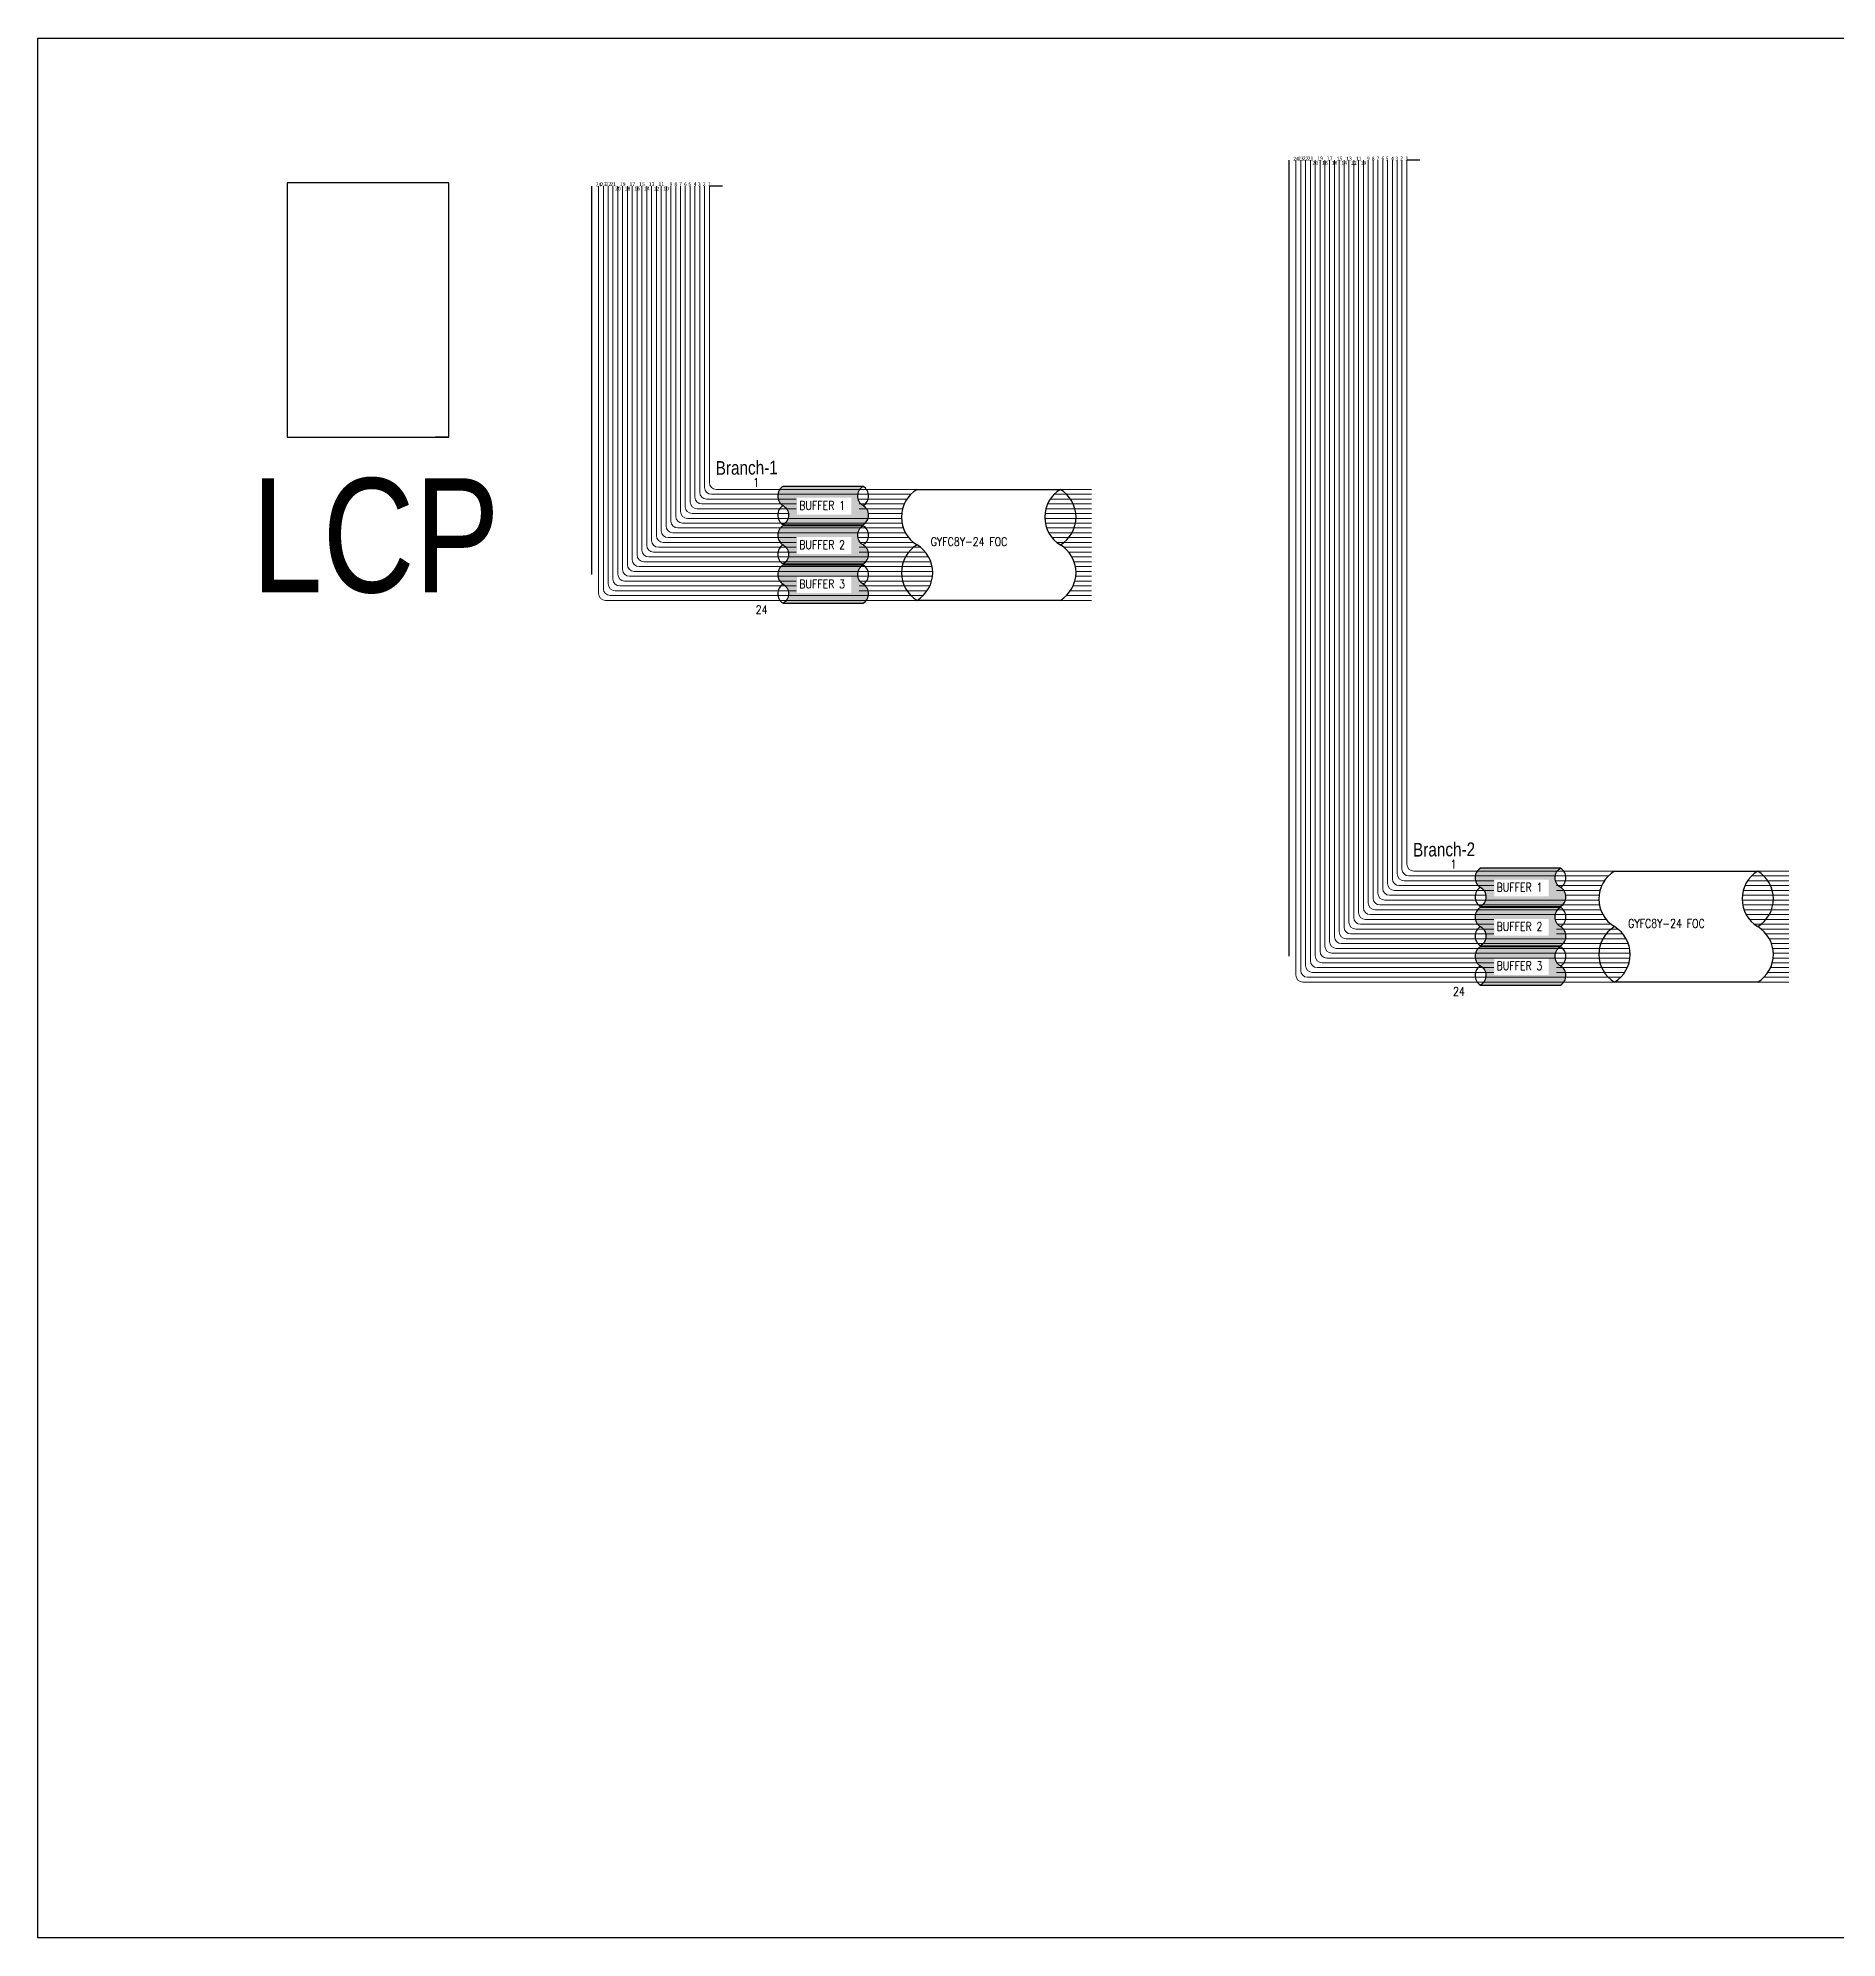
# Model space of a CAD drawing. Extents: x -663610 to -207124, y 70878 to 297551.
# Drawn here: x -250260 to -249471, y 80991 to 81823 of the extents above; entities that cross this region are included whole.
import ezdxf
from ezdxf.enums import TextEntityAlignment as Align

# ---------------------------------------------------------------- set-up
doc = ezdxf.new("R2010")
doc.units = 0
doc.header["$LTSCALE"] = 0.3
doc.layers.get('0').update_dxf_attribs({"linetype": 'CONTINUOUS'})
for name, color, linetype in [('BASEMAP', 7, 'CONTINUOUS'), ('Fiber Distribution', 7, 'CONTINUOUS'), ('Layer-assistant', 1, 'CONTINUOUS'), ('Main or Branch', 7, 'CONTINUOUS'), ('Network.conf-1', 50, 'CONTINUOUS')]:
    doc.layers.add(name, color=color, linetype=linetype)
doc.styles.add('Mark', font='arial.ttf', dxfattribs={"width": 0.8, "height": 2.5})
doc.styles.add('ROMANS', font='ROMANS.SHX', dxfattribs={"width": 0.8, "height": 2})
doc.styles.add('仿宋', font='', dxfattribs={"width": 0.9})
doc.styles.get('仿宋').set_extended_font_data('FangSong_GB2312')

msp = doc.modelspace()

# ---------------------------------------------------------------- hatches: boundary and pattern name
h = msp.add_hatch(color=256)
h.dxf.hatch_style = 1
h.set_gradient(color1=(0, 0, 255), rotation=90, one_color=1, tint=1, name='INVCYLINDER')
h.paths.add_polyline_path([(-249898.03, 81618.13, -0.563896), (-249898.03, 81626.5), (-249933.08, 81626.5, 0.563896), (-249933.08, 81618.13, -0.567332), (-249933.13, 81609.73), (-249898.03, 81609.73, 0.56214)])
h.paths.add_polyline_path([(-249903.26, 81614.17), (-249927.05, 81614.17), (-249927.05, 81621.52), (-249903.26, 81621.52)], flags=16)
h.paths.add_polyline_path([(-249927, 81615.33), (-249903.94, 81615.33), (-249903.94, 81621), (-249927, 81621)], flags=8)
h = msp.add_hatch(color=256)
h.dxf.hatch_style = 1
h.set_gradient(color1=(255, 127, 0), rotation=90, one_color=1, tint=1, name='INVCYLINDER')
h.paths.add_polyline_path([(-249898.03, 81600.92, -0.563896), (-249898.03, 81609.29), (-249933.08, 81609.29, 0.563896), (-249933.08, 81600.92, -0.567332), (-249933.13, 81592.53), (-249898.03, 81592.53, 0.56214)])
h.paths.add_polyline_path([(-249903.26, 81596.96), (-249927.05, 81596.96), (-249927.05, 81604.31), (-249903.26, 81604.31)], flags=16)
h.paths.add_polyline_path([(-249927, 81598.12), (-249903.94, 81598.12), (-249903.94, 81603.79), (-249927, 81603.79)], flags=8)
h = msp.add_hatch(color=256)
h.dxf.hatch_style = 1
h.set_gradient(color1=(0, 255, 0), rotation=90, one_color=1, tint=1, name='INVCYLINDER')
h.paths.add_polyline_path([(-249898.03, 81583.73, -0.563896), (-249898.03, 81592.1), (-249933.08, 81592.1, 0.563896), (-249933.08, 81583.73, -0.567332), (-249933.13, 81575.34), (-249898.03, 81575.34, 0.56214)])
h.paths.add_polyline_path([(-249903.26, 81579.78), (-249927.05, 81579.78), (-249927.05, 81587.13), (-249903.26, 81587.13)], flags=16)
h.paths.add_polyline_path([(-249927, 81580.93), (-249903.94, 81580.93), (-249903.94, 81586.6), (-249927, 81586.6)], flags=8)
h = msp.add_hatch(color=256)
h.dxf.hatch_style = 1
h.set_gradient(color1=(0, 0, 255), rotation=90, one_color=1, tint=1, name='INVCYLINDER')
h.paths.add_polyline_path([(-249592.47, 81450.89, -0.563896), (-249592.47, 81459.26), (-249627.52, 81459.26, 0.563896), (-249627.52, 81450.89, -0.567332), (-249627.56, 81442.49), (-249592.47, 81442.49, 0.56214)])
h.paths.add_polyline_path([(-249597.69, 81446.93), (-249621.48, 81446.93), (-249621.48, 81454.28), (-249597.69, 81454.28)], flags=16)
h.paths.add_polyline_path([(-249621.43, 81448.09), (-249598.37, 81448.09), (-249598.37, 81453.76), (-249621.43, 81453.76)], flags=8)
h = msp.add_hatch(color=256)
h.dxf.hatch_style = 1
h.set_gradient(color1=(255, 127, 0), rotation=90, one_color=1, tint=1, name='INVCYLINDER')
h.paths.add_polyline_path([(-249592.47, 81433.68, -0.563896), (-249592.47, 81442.05), (-249627.52, 81442.05, 0.563896), (-249627.52, 81433.68, -0.567332), (-249627.56, 81425.28), (-249592.47, 81425.28, 0.56214)])
h.paths.add_polyline_path([(-249597.69, 81429.72), (-249621.48, 81429.72), (-249621.48, 81437.07), (-249597.69, 81437.07)], flags=16)
h.paths.add_polyline_path([(-249621.43, 81430.88), (-249598.37, 81430.88), (-249598.37, 81436.55), (-249621.43, 81436.55)], flags=8)
h = msp.add_hatch(color=256)
h.dxf.hatch_style = 1
h.set_gradient(color1=(0, 255, 0), rotation=90, one_color=1, tint=1, name='INVCYLINDER')
h.paths.add_polyline_path([(-249592.47, 81416.49, -0.563896), (-249592.47, 81424.86), (-249627.52, 81424.86, 0.563896), (-249627.52, 81416.49, -0.567332), (-249627.56, 81408.1), (-249592.47, 81408.1, 0.56214)])
h.paths.add_polyline_path([(-249597.69, 81412.53), (-249621.48, 81412.53), (-249621.48, 81419.88), (-249597.69, 81419.88)], flags=16)
h.paths.add_polyline_path([(-249621.43, 81413.69), (-249598.37, 81413.69), (-249598.37, 81419.36), (-249621.43, 81419.36)], flags=8)

# ---------------------------------------------------------------- linework, layer by layer
at = {"color": 3, "ltscale": 2}
for p, q in [((-249654.07, 81769.36), (-249659.8, 81769.36)), ((-249959.64, 81758.1), (-249965.37, 81758.1)), ((-250079.62, 81648.16), (-250085.36, 81648.16))]:
    msp.add_line(p, q, dxfattribs=at)
for points in [[(-249933.08, 81609.73), (-249898.03, 81609.73, 0.56214), (-249898.03, 81618.13, -0.563896), (-249898.03, 81626.5), (-249933.08, 81626.5, 0.563896), (-249933.08, 81618.13, -0.563896), (-249933.08, 81609.76, -19020573719.675411)], [(-249933.08, 81592.53), (-249898.03, 81592.53, 0.56214), (-249898.03, 81600.92, -0.563896), (-249898.03, 81609.29), (-249933.08, 81609.29, 0.563896), (-249933.08, 81600.92, -0.563896), (-249933.08, 81592.55, -19020573719.675411)], [(-249933.08, 81575.31), (-249898.03, 81575.31, 0.56214), (-249898.03, 81583.71, -0.563896), (-249898.03, 81592.08), (-249933.08, 81592.08, 0.563896), (-249933.08, 81583.71, -0.563896), (-249933.08, 81575.34, -19020573719.675411)], [(-249627.52, 81442.49), (-249592.47, 81442.49, 0.56214), (-249592.47, 81450.89, -0.563896), (-249592.47, 81459.26), (-249627.52, 81459.26, 0.563896), (-249627.52, 81450.89, -0.563896), (-249627.52, 81442.52, -19020573719.675411)], [(-249627.52, 81425.28), (-249592.47, 81425.28, 0.56214), (-249592.47, 81433.68, -0.563896), (-249592.47, 81442.05), (-249627.52, 81442.05, 0.563896), (-249627.52, 81433.68, -0.563896), (-249627.52, 81425.31, -19020573719.675411)], [(-249627.52, 81408.07), (-249592.47, 81408.07, 0.56214), (-249592.47, 81416.47, -0.563896), (-249592.47, 81424.84), (-249627.52, 81424.84, 0.563896), (-249627.52, 81416.47, -0.563896), (-249627.52, 81408.1, -19020573719.675411)]]:
    msp.add_lwpolyline(points, format="xyb")
for centre, start, end in [((-249900.56, 81622.31), 301.16302, 58.83698), ((-249930.55, 81613.94), 121.16302, 238.83698), ((-249900.56, 81605.11), 301.16302, 58.83698), ((-249930.55, 81596.74), 121.16302, 238.83698), ((-249900.56, 81587.89), 301.16302, 58.83698), ((-249930.55, 81579.52), 121.16302, 238.83698), ((-249595, 81455.07), 301.16302, 58.83698), ((-249624.99, 81446.7), 121.16302, 238.83698), ((-249595, 81437.87), 301.16302, 58.83698), ((-249624.99, 81429.5), 121.16302, 238.83698), ((-249595, 81420.65), 301.16302, 58.83698), ((-249624.99, 81412.28), 121.16302, 238.83698)]:
    msp.add_arc(centre, 4.89, start, end)
at = {"layer": 'BASEMAP', "color": 152, "ltscale": 2, "true_color": 0x2776bb}
msp.add_lwpolyline([(-250259.58, 81822.95), (-248792.23, 81822.95), (-248792.23, 80990.62), (-250259.58, 80990.62)], close=True, dxfattribs=at)
at = {"layer": 'Fiber Distribution', "color": 251, "lineweight": 5}
for p, q in [((-249708.41, 81590.86), (-249708.41, 81769.36)), ((-249706.3, 81590.86), (-249706.3, 81769.36)), ((-249704.18, 81590.86), (-249704.18, 81769.36)), ((-249702.07, 81590.86), (-249702.07, 81769.36)), ((-249699.96, 81590.86), (-249699.96, 81769.36)), ((-249697.84, 81590.86), (-249697.84, 81769.36)), ((-249695.73, 81590.86), (-249695.73, 81769.36)), ((-249693.62, 81590.86), (-249693.62, 81769.36)), ((-249691.5, 81590.86), (-249691.5, 81769.36)), ((-249689.39, 81590.86), (-249689.39, 81769.36)), ((-249687.28, 81590.86), (-249687.28, 81769.36)), ((-249685.16, 81590.86), (-249685.16, 81769.36)), ((-249683.05, 81590.86), (-249683.05, 81769.36)), ((-249680.94, 81590.86), (-249680.94, 81769.36)), ((-249678.82, 81590.86), (-249678.82, 81769.36)), ((-249676.71, 81590.86), (-249676.71, 81769.36)), ((-249674.6, 81590.86), (-249674.6, 81769.36)), ((-249672.48, 81590.86), (-249672.48, 81769.36)), ((-249670.37, 81590.86), (-249670.37, 81769.36)), ((-249668.26, 81590.86), (-249668.26, 81769.36)), ((-249666.14, 81590.86), (-249666.14, 81769.36)), ((-249664.03, 81590.86), (-249664.03, 81769.36)), ((-249661.92, 81590.86), (-249661.92, 81769.36)), ((-249659.8, 81590.86), (-249659.8, 81769.36)), ((-249659.8, 81590.86), (-249659.8, 81769.36)), ((-250013.98, 81579.6), (-250013.98, 81758.1)), ((-250011.86, 81581.71), (-250011.86, 81758.1)), ((-250009.75, 81583.82), (-250009.75, 81758.1)), ((-250007.64, 81585.94), (-250007.64, 81758.1)), ((-250005.52, 81588.05), (-250005.52, 81758.1)), ((-250003.41, 81590.16), (-250003.41, 81758.1)), ((-250001.3, 81592.28), (-250001.3, 81758.1)), ((-249999.18, 81594.39), (-249999.18, 81758.1)), ((-249997.07, 81596.5), (-249997.07, 81758.1)), ((-249994.96, 81598.62), (-249994.96, 81758.1)), ((-249992.84, 81600.73), (-249992.84, 81758.1)), ((-249990.73, 81602.84), (-249990.73, 81758.1)), ((-249988.62, 81604.96), (-249988.62, 81758.1)), ((-249986.5, 81607.07), (-249986.5, 81758.1)), ((-249984.39, 81609.18), (-249984.39, 81758.1)), ((-249982.28, 81611.3), (-249982.28, 81758.1)), ((-249980.16, 81613.41), (-249980.16, 81758.1)), ((-249978.05, 81615.52), (-249978.05, 81758.1)), ((-249975.94, 81617.64), (-249975.94, 81758.1)), ((-249973.82, 81619.75), (-249973.82, 81758.1)), ((-249971.71, 81621.86), (-249971.71, 81758.1)), ((-249969.6, 81623.98), (-249969.6, 81758.1)), ((-249967.48, 81626.09), (-249967.48, 81758.1)), ((-249965.37, 81628.2), (-249965.37, 81758.1)), ((-249965.37, 81628.2), (-249965.37, 81758.1)), ((-249968.71, 81618.86), (-249943.37, 81618.86)), ((-249966.6, 81620.98), (-249943.37, 81620.98)), ((-249964.48, 81623.09), (-249943.37, 81623.09)), ((-249962.37, 81625.2), (-249943.37, 81625.2)), ((-249943.37, 81625.2), (-249797.93, 81625.2)), ((-249943.37, 81625.2), (-249934.5, 81625.2)), ((-249943.37, 81623.09), (-249877.08, 81623.09)), ((-249943.37, 81620.98), (-249927.31, 81620.98)), ((-249943.37, 81618.86), (-249927.31, 81618.86)), ((-249900.21, 81620.98), (-249878.82, 81620.98)), ((-249899.82, 81618.86), (-249879.99, 81618.86)), ((-249817.2, 81618.86), (-249797.93, 81618.86)), ((-249816.03, 81620.98), (-249797.93, 81620.98)), ((-249814.29, 81623.09), (-249797.93, 81623.09)), ((-249977.16, 81610.41), (-249943.37, 81610.41)), ((-249975.05, 81612.52), (-249943.37, 81612.52)), ((-249972.94, 81614.64), (-249943.37, 81614.64)), ((-249970.82, 81616.75), (-249943.37, 81616.75)), ((-249943.37, 81616.75), (-249927.31, 81616.75)), ((-249943.37, 81614.64), (-249930.77, 81614.64)), ((-249943.37, 81612.52), (-249881.22, 81612.52)), ((-249943.37, 81610.41), (-249880.99, 81610.41)), ((-249899.82, 81616.75), (-249880.74, 81616.75)), ((-249895.72, 81614.64), (-249881.15, 81614.64)), ((-249818.44, 81612.52), (-249797.93, 81612.52)), ((-249818.36, 81614.64), (-249797.93, 81614.64)), ((-249818.2, 81610.41), (-249797.93, 81610.41)), ((-249817.96, 81616.75), (-249797.93, 81616.75)), ((-249985.62, 81601.96), (-249943.37, 81601.96)), ((-249983.5, 81604.07), (-249943.37, 81604.07)), ((-249981.39, 81606.18), (-249943.37, 81606.18)), ((-249979.28, 81608.3), (-249943.37, 81608.3)), ((-249943.37, 81608.3), (-249880.41, 81608.3)), ((-249943.37, 81606.18), (-249879.46, 81606.18)), ((-249943.37, 81604.07), (-249927.31, 81604.07)), ((-249943.37, 81601.96), (-249927.31, 81601.96)), ((-249900.28, 81604.07), (-249878.03, 81604.07)), ((-249899.24, 81601.96), (-249875.9, 81601.96)), ((-249817.63, 81608.3), (-249797.93, 81608.3)), ((-249816.67, 81606.18), (-249797.93, 81606.18)), ((-249815.24, 81604.07), (-249797.93, 81604.07)), ((-249813.11, 81601.96), (-249797.93, 81601.96)), ((-249991.96, 81595.62), (-249943.37, 81595.62)), ((-249989.84, 81597.73), (-249943.37, 81597.73)), ((-249987.73, 81599.84), (-249943.37, 81599.84)), ((-249943.37, 81599.84), (-249927.31, 81599.84)), ((-249943.37, 81599.84), (-249927.31, 81599.84)), ((-249943.37, 81597.73), (-249930.83, 81597.73)), ((-249943.37, 81597.73), (-249927.31, 81597.73)), ((-249943.37, 81595.62), (-249869.3, 81595.62)), ((-249899.82, 81599.84), (-249872.87, 81599.84)), ((-249899.82, 81597.73), (-249870.73, 81597.73)), ((-249810.08, 81599.84), (-249797.93, 81599.84)), ((-249807.94, 81597.73), (-249797.93, 81597.73)), ((-249806.51, 81595.62), (-249797.93, 81595.62)), ((-250000.41, 81587.16), (-249943.37, 81587.16)), ((-249998.3, 81589.28), (-249943.37, 81589.28)), ((-249996.18, 81591.39), (-249943.37, 81591.39)), ((-249994.07, 81593.5), (-249943.37, 81593.5)), ((-249943.37, 81593.5), (-249868.35, 81593.5)), ((-249943.37, 81591.39), (-249867.78, 81591.39)), ((-249943.37, 81589.28), (-249867.54, 81589.28)), ((-249943.37, 81587.16), (-249867.62, 81587.16)), ((-249805.56, 81593.5), (-249797.93, 81593.5)), ((-249804.99, 81591.39), (-249797.93, 81591.39)), ((-249804.83, 81587.16), (-249797.93, 81587.16)), ((-249804.75, 81589.28), (-249797.93, 81589.28)), ((-249708.41, 81412.36), (-249708.41, 81590.86)), ((-249706.3, 81414.47), (-249706.3, 81590.86)), ((-249704.18, 81416.58), (-249704.18, 81590.86)), ((-249702.07, 81418.7), (-249702.07, 81590.86)), ((-249699.96, 81420.81), (-249699.96, 81590.86)), ((-249697.84, 81422.92), (-249697.84, 81590.86)), ((-249695.73, 81425.04), (-249695.73, 81590.86)), ((-249693.62, 81427.15), (-249693.62, 81590.86)), ((-249691.5, 81429.26), (-249691.5, 81590.86)), ((-249689.39, 81431.38), (-249689.39, 81590.86)), ((-249687.28, 81433.49), (-249687.28, 81590.86)), ((-249685.16, 81435.6), (-249685.16, 81590.86)), ((-249683.05, 81437.71), (-249683.05, 81590.86)), ((-249680.94, 81439.83), (-249680.94, 81590.86)), ((-249678.82, 81441.94), (-249678.82, 81590.86)), ((-249676.71, 81444.05), (-249676.71, 81590.86)), ((-249674.6, 81446.17), (-249674.6, 81590.86)), ((-249672.48, 81448.28), (-249672.48, 81590.86)), ((-249670.37, 81450.39), (-249670.37, 81590.86)), ((-249668.26, 81452.51), (-249668.26, 81590.86)), ((-249666.14, 81454.62), (-249666.14, 81590.86)), ((-249664.03, 81456.73), (-249664.03, 81590.86)), ((-249661.92, 81458.85), (-249661.92, 81590.86)), ((-249659.8, 81460.96), (-249659.8, 81590.86)), ((-249659.8, 81460.96), (-249659.8, 81590.86)), ((-250008.86, 81578.71), (-249943.37, 81578.71)), ((-250006.75, 81580.82), (-249943.37, 81580.82)), ((-250004.64, 81582.94), (-249943.37, 81582.94)), ((-250002.52, 81585.05), (-249943.37, 81585.05)), ((-249943.37, 81585.05), (-249927.31, 81585.05)), ((-249943.37, 81582.94), (-249927.31, 81582.94)), ((-249943.37, 81580.82), (-249927.31, 81580.82)), ((-249943.37, 81580.82), (-249927.31, 81580.82)), ((-249943.37, 81578.71), (-249871.69, 81578.71)), ((-249899.82, 81585.05), (-249868.02, 81585.05)), ((-249899.82, 81582.94), (-249868.77, 81582.94)), ((-249899.82, 81580.82), (-249869.95, 81580.82)), ((-249899.82, 81580.82), (-249869.95, 81580.82)), ((-249808.9, 81578.71), (-249797.93, 81578.71)), ((-249807.16, 81580.82), (-249797.93, 81580.82)), ((-249807.16, 81580.82), (-249797.93, 81580.82)), ((-249805.98, 81582.94), (-249797.93, 81582.94)), ((-249805.23, 81585.05), (-249797.93, 81585.05)), ((-250010.98, 81576.6), (-249943.37, 81576.6)), ((-249943.37, 81576.6), (-249797.93, 81576.6)), ((-249943.37, 81576.6), (-249797.93, 81576.6)), ((-249661.03, 81453.73), (-249637.81, 81453.73)), ((-249658.92, 81455.85), (-249637.81, 81455.85)), ((-249656.8, 81457.96), (-249637.81, 81457.96)), ((-249637.81, 81457.96), (-249492.36, 81457.96)), ((-249637.81, 81457.96), (-249628.93, 81457.96)), ((-249637.81, 81455.85), (-249571.51, 81455.85)), ((-249637.81, 81453.73), (-249621.75, 81453.73)), ((-249594.64, 81453.73), (-249573.25, 81453.73)), ((-249510.46, 81453.73), (-249492.36, 81453.73)), ((-249508.72, 81455.85), (-249492.36, 81455.85)), ((-249669.48, 81445.28), (-249637.81, 81445.28)), ((-249667.37, 81447.39), (-249637.81, 81447.39)), ((-249665.26, 81449.51), (-249637.81, 81449.51)), ((-249663.14, 81451.62), (-249637.81, 81451.62)), ((-249637.81, 81451.62), (-249621.75, 81451.62)), ((-249637.81, 81449.51), (-249621.75, 81449.51)), ((-249637.81, 81447.39), (-249625.21, 81447.39)), ((-249637.81, 81445.28), (-249575.66, 81445.28)), ((-249594.25, 81451.62), (-249574.42, 81451.62)), ((-249594.25, 81449.51), (-249575.18, 81449.51)), ((-249590.16, 81447.39), (-249575.58, 81447.39)), ((-249512.87, 81445.28), (-249492.36, 81445.28)), ((-249512.79, 81447.39), (-249492.36, 81447.39)), ((-249512.39, 81449.51), (-249492.36, 81449.51)), ((-249511.64, 81451.62), (-249492.36, 81451.62)), ((-249677.94, 81436.83), (-249637.81, 81436.83)), ((-249675.82, 81438.94), (-249637.81, 81438.94)), ((-249673.71, 81441.05), (-249637.81, 81441.05)), ((-249671.6, 81443.17), (-249637.81, 81443.17)), ((-249637.81, 81443.17), (-249575.42, 81443.17)), ((-249637.81, 81441.05), (-249574.85, 81441.05)), ((-249637.81, 81438.94), (-249573.9, 81438.94)), ((-249637.81, 81436.83), (-249621.75, 81436.83)), ((-249594.72, 81436.83), (-249572.47, 81436.83)), ((-249512.63, 81443.17), (-249492.36, 81443.17)), ((-249512.06, 81441.05), (-249492.36, 81441.05)), ((-249511.11, 81438.94), (-249492.36, 81438.94)), ((-249509.68, 81436.83), (-249492.36, 81436.83)), ((-249686.39, 81428.38), (-249637.81, 81428.38)), ((-249684.28, 81430.49), (-249637.81, 81430.49)), ((-249682.16, 81432.6), (-249637.81, 81432.6)), ((-249680.05, 81434.71), (-249637.81, 81434.71)), ((-249637.81, 81434.71), (-249621.75, 81434.71)), ((-249637.81, 81432.6), (-249621.75, 81432.6)), ((-249637.81, 81432.6), (-249621.75, 81432.6)), ((-249637.81, 81430.49), (-249625.26, 81430.49)), ((-249637.81, 81430.49), (-249621.75, 81430.49)), ((-249637.81, 81428.38), (-249563.73, 81428.38)), ((-249594.25, 81432.6), (-249567.3, 81432.6)), ((-249594.25, 81430.49), (-249565.16, 81430.49)), ((-249593.68, 81434.71), (-249570.33, 81434.71)), ((-249507.54, 81434.71), (-249492.36, 81434.71)), ((-249504.51, 81432.6), (-249492.36, 81432.6)), ((-249502.38, 81430.49), (-249492.36, 81430.49)), ((-249500.95, 81428.38), (-249492.36, 81428.38)), ((-249694.84, 81419.92), (-249637.81, 81419.92)), ((-249692.73, 81422.04), (-249637.81, 81422.04)), ((-249690.62, 81424.15), (-249637.81, 81424.15)), ((-249688.5, 81426.26), (-249637.81, 81426.26)), ((-249637.81, 81426.26), (-249562.78, 81426.26)), ((-249637.81, 81424.15), (-249562.21, 81424.15)), ((-249637.81, 81422.04), (-249561.97, 81422.04)), ((-249637.81, 81419.92), (-249562.05, 81419.92)), ((-249499.99, 81426.26), (-249492.36, 81426.26)), ((-249499.42, 81424.15), (-249492.36, 81424.15)), ((-249499.26, 81419.92), (-249492.36, 81419.92)), ((-249499.18, 81422.04), (-249492.36, 81422.04)), ((-249703.3, 81411.47), (-249637.81, 81411.47)), ((-249701.18, 81413.58), (-249637.81, 81413.58)), ((-249699.07, 81415.7), (-249637.81, 81415.7)), ((-249696.96, 81417.81), (-249637.81, 81417.81)), ((-249637.81, 81417.81), (-249621.75, 81417.81)), ((-249637.81, 81415.7), (-249621.75, 81415.7)), ((-249637.81, 81413.58), (-249621.75, 81413.58)), ((-249637.81, 81413.58), (-249621.75, 81413.58)), ((-249637.81, 81411.47), (-249566.12, 81411.47)), ((-249594.25, 81417.81), (-249562.45, 81417.81)), ((-249594.25, 81415.7), (-249563.21, 81415.7)), ((-249594.25, 81413.58), (-249564.38, 81413.58)), ((-249594.25, 81413.58), (-249564.38, 81413.58)), ((-249503.33, 81411.47), (-249492.36, 81411.47)), ((-249501.59, 81413.58), (-249492.36, 81413.58)), ((-249501.59, 81413.58), (-249492.36, 81413.58)), ((-249500.42, 81415.7), (-249492.36, 81415.7)), ((-249499.66, 81417.81), (-249492.36, 81417.81)), ((-249705.41, 81409.36), (-249637.81, 81409.36)), ((-249637.81, 81409.36), (-249492.36, 81409.36)), ((-249637.81, 81409.36), (-249492.36, 81409.36))]:
    msp.add_line(p, q, dxfattribs=at)
for centre in [(-249962.37, 81628.2), (-249970.82, 81619.75), (-249968.71, 81621.86), (-249966.6, 81623.98), (-249964.48, 81626.09), (-249979.28, 81611.3), (-249977.16, 81613.41), (-249975.05, 81615.52), (-249972.94, 81617.64), (-249987.73, 81602.84), (-249985.62, 81604.96), (-249983.5, 81607.07), (-249981.39, 81609.18), (-249996.18, 81594.39), (-249994.07, 81596.5), (-249991.96, 81598.62), (-249989.84, 81600.73), (-250004.64, 81585.94), (-250002.52, 81588.05), (-250000.41, 81590.16), (-249998.3, 81592.28), (-250010.98, 81579.6), (-250008.86, 81581.71), (-250006.75, 81583.82), (-249656.8, 81460.96), (-249665.26, 81452.51), (-249663.14, 81454.62), (-249661.03, 81456.73), (-249658.92, 81458.85), (-249673.71, 81444.05), (-249671.6, 81446.17), (-249669.48, 81448.28), (-249667.37, 81450.39), (-249682.16, 81435.6), (-249680.05, 81437.71), (-249677.94, 81439.83), (-249675.82, 81441.94), (-249690.62, 81427.15), (-249688.5, 81429.26), (-249686.39, 81431.38), (-249684.28, 81433.49), (-249696.96, 81420.81), (-249694.84, 81422.92), (-249692.73, 81425.04), (-249705.41, 81412.36), (-249703.3, 81414.47), (-249701.18, 81416.58), (-249699.07, 81418.7)]:
    msp.add_arc(centre, 3, 180, 270, dxfattribs=at)
at = {"layer": 'Layer-assistant', "color": 1}
for p, q in [((-249711.3, 81590.86), (-249711.3, 81769.36)), ((-250016.87, 81587.99), (-250016.87, 81758.1)), ((-249711.3, 81420.75), (-249711.3, 81590.86))]:
    msp.add_line(p, q, dxfattribs=at)
at = {"layer": 'Network.conf-1', "color": 5}
for p, q in [((-249874.38, 81625.2), (-249811.59, 81625.2)), ((-249867.83, 81625.2), (-249811.59, 81625.2)), ((-249811.59, 81576.6), (-249874.38, 81576.6)), ((-249568.82, 81457.96), (-249506.03, 81457.96)), ((-249562.26, 81457.96), (-249506.03, 81457.96)), ((-249506.03, 81409.36), (-249568.82, 81409.36))]:
    msp.add_line(p, q, dxfattribs=at)
at = {"layer": 'Network.conf-1', "color": 5, "ltscale": 8}
msp.add_lwpolyline([(-250150.35, 81648.16), (-250079.62, 81648.16), (-250079.62, 81759.49), (-250150.35, 81759.49)], close=True, dxfattribs=at)
msp.add_lwpolyline([(-250150.35, 81648.16), (-250079.62, 81648.16), (-250079.62, 81759.49), (-250150.35, 81759.49)], close=True, dxfattribs=at)
at = {"layer": 'Network.conf-1', "color": 5}
for centre, start, end in [((-249867.03, 81613.05), 121.16302, 238.83698), ((-249867.03, 81613.05), 121.16302, 238.83698), ((-249804.24, 81613.05), 121.16302, 238.83698), ((-249818.94, 81613.05), 301.16302, 58.83698), ((-249867.03, 81588.75), 121.16302, 238.83698), ((-249867.03, 81588.75), 121.16302, 238.83698), ((-249881.73, 81588.75), 301.16302, 58.83698), ((-249881.73, 81588.75), 301.16302, 58.83698), ((-249818.94, 81588.75), 301.16302, 58.83698), ((-249561.47, 81445.81), 121.16302, 238.83698), ((-249561.47, 81445.81), 121.16302, 238.83698), ((-249498.68, 81445.81), 121.16302, 238.83698), ((-249513.38, 81445.81), 301.16302, 58.83698), ((-249561.47, 81421.51), 121.16302, 238.83698), ((-249561.47, 81421.51), 121.16302, 238.83698), ((-249576.16, 81421.51), 301.16302, 58.83698), ((-249576.16, 81421.51), 301.16302, 58.83698), ((-249513.38, 81421.51), 301.16302, 58.83698)]:
    msp.add_arc(centre, 14.2, start, end, dxfattribs=at)

# ---------------------------------------------------------------- texts
at = {"color": 1, "style": 'Mark', "width": 0.8}
msp.add_text('LCP', height=50, dxfattribs=at).set_placement((-250111.65, 81580.1), align=Align.CENTER)
at = {"attachment_point": 1, "style": 'ROMANS'}
for s, insert, char_height, width in [('1', (-249946.23, 81630.14), 3.78, 1.2842), ('BUFFER 1', (-249926.05, 81620.05), 3.78, 24.9718), ('BUFFER 2', (-249926.05, 81602.85), 3.78, 24.9718), ('{\\Fromans.shx|c1;\\H0.8333x;GYFC8Y-24 FOC}', (-249868.4, 81604.2), 4.536, 50.8602), ('BUFFER 3', (-249926.05, 81585.66), 3.78, 24.9718), ('24', (-249945.1, 81574.41), 3.78, 1.2842), ('1', (-249640.66, 81462.9), 3.78, 1.2842), ('BUFFER 1', (-249620.49, 81452.81), 3.78, 24.9718), ('BUFFER 2', (-249620.49, 81435.61), 3.78, 24.9718), ('{\\Fromans.shx|c1;\\H0.8333x;GYFC8Y-24 FOC}', (-249562.83, 81436.96), 4.536, 50.8602), ('BUFFER 3', (-249620.49, 81418.42), 3.78, 24.9718), ('24', (-249639.54, 81407.17), 3.78, 1.2842)]:
    msp.add_mtext(s, dxfattribs=dict(at, insert=insert, char_height=char_height, width=width))
at = {"layer": 'Layer-assistant', "style": '仿宋', "width": 0.9}
for s, p in [('24', (-249708.35, 81769.24)), ('23', (-249706.24, 81769.31)), ('22', (-249704.12, 81769.37)), ('21', (-249702.01, 81769.37)), ('20', (-249699.91, 81767.43)), ('19', (-249697.78, 81769.37)), ('18', (-249695.68, 81767.43)), ('17', (-249693.56, 81769.37)), ('16', (-249691.45, 81767.43)), ('15', (-249689.33, 81769.31)), ('14', (-249687.23, 81767.43)), ('13', (-249685.1, 81769.31)), ('12', (-249682.99, 81767.37)), ('11', (-249680.9, 81769.31)), ('10', (-249678.79, 81767.42)), ('9', (-249676.67, 81769.31)), ('8', (-249674.56, 81769.31)), ('7', (-249672.45, 81769.31)), ('6', (-249670.31, 81769.37)), ('5', (-249668.45, 81769.31)), ('4', (-249666.08, 81769.33)), ('3', (-249664.22, 81769.31)), ('2', (-249662.11, 81769.37)), ('1', (-249659.8, 81769.36)), ('24', (-250013.92, 81757.98)), ('23', (-250011.8, 81758.05)), ('22', (-250009.69, 81758.11)), ('21', (-250007.58, 81758.11)), ('20', (-250005.47, 81756.17)), ('19', (-250003.35, 81758.11)), ('18', (-250001.25, 81756.17)), ('17', (-249999.12, 81758.11)), ('16', (-249997.02, 81756.17)), ('15', (-249994.9, 81758.05)), ('14', (-249992.79, 81756.17)), ('13', (-249990.67, 81758.05)), ('12', (-249988.56, 81756.11)), ('11', (-249986.47, 81758.05)), ('10', (-249984.35, 81756.16)), ('9', (-249982.24, 81758.05)), ('8', (-249980.13, 81758.05)), ('7', (-249978.01, 81758.05)), ('6', (-249975.88, 81758.11)), ('5', (-249974.01, 81758.05)), ('4', (-249971.65, 81758.07)), ('3', (-249969.79, 81758.05)), ('2', (-249967.67, 81758.11)), ('1', (-249965.37, 81758.1))]:
    msp.add_text(s, height=1.7, dxfattribs=at).set_placement(p, align=Align.CENTER)
at = {"layer": 'Main or Branch', "color": 1, "style": 'Mark', "width": 0.8}
for s, p in [('Branch-1', (-249949.01, 81631.7)), ('Branch-2', (-249643.45, 81464.46))]:
    msp.add_text(s, height=6, rotation=0.51572, dxfattribs=at).set_placement(p, align=Align.CENTER)

doc.saveas('drawing.dxf')
